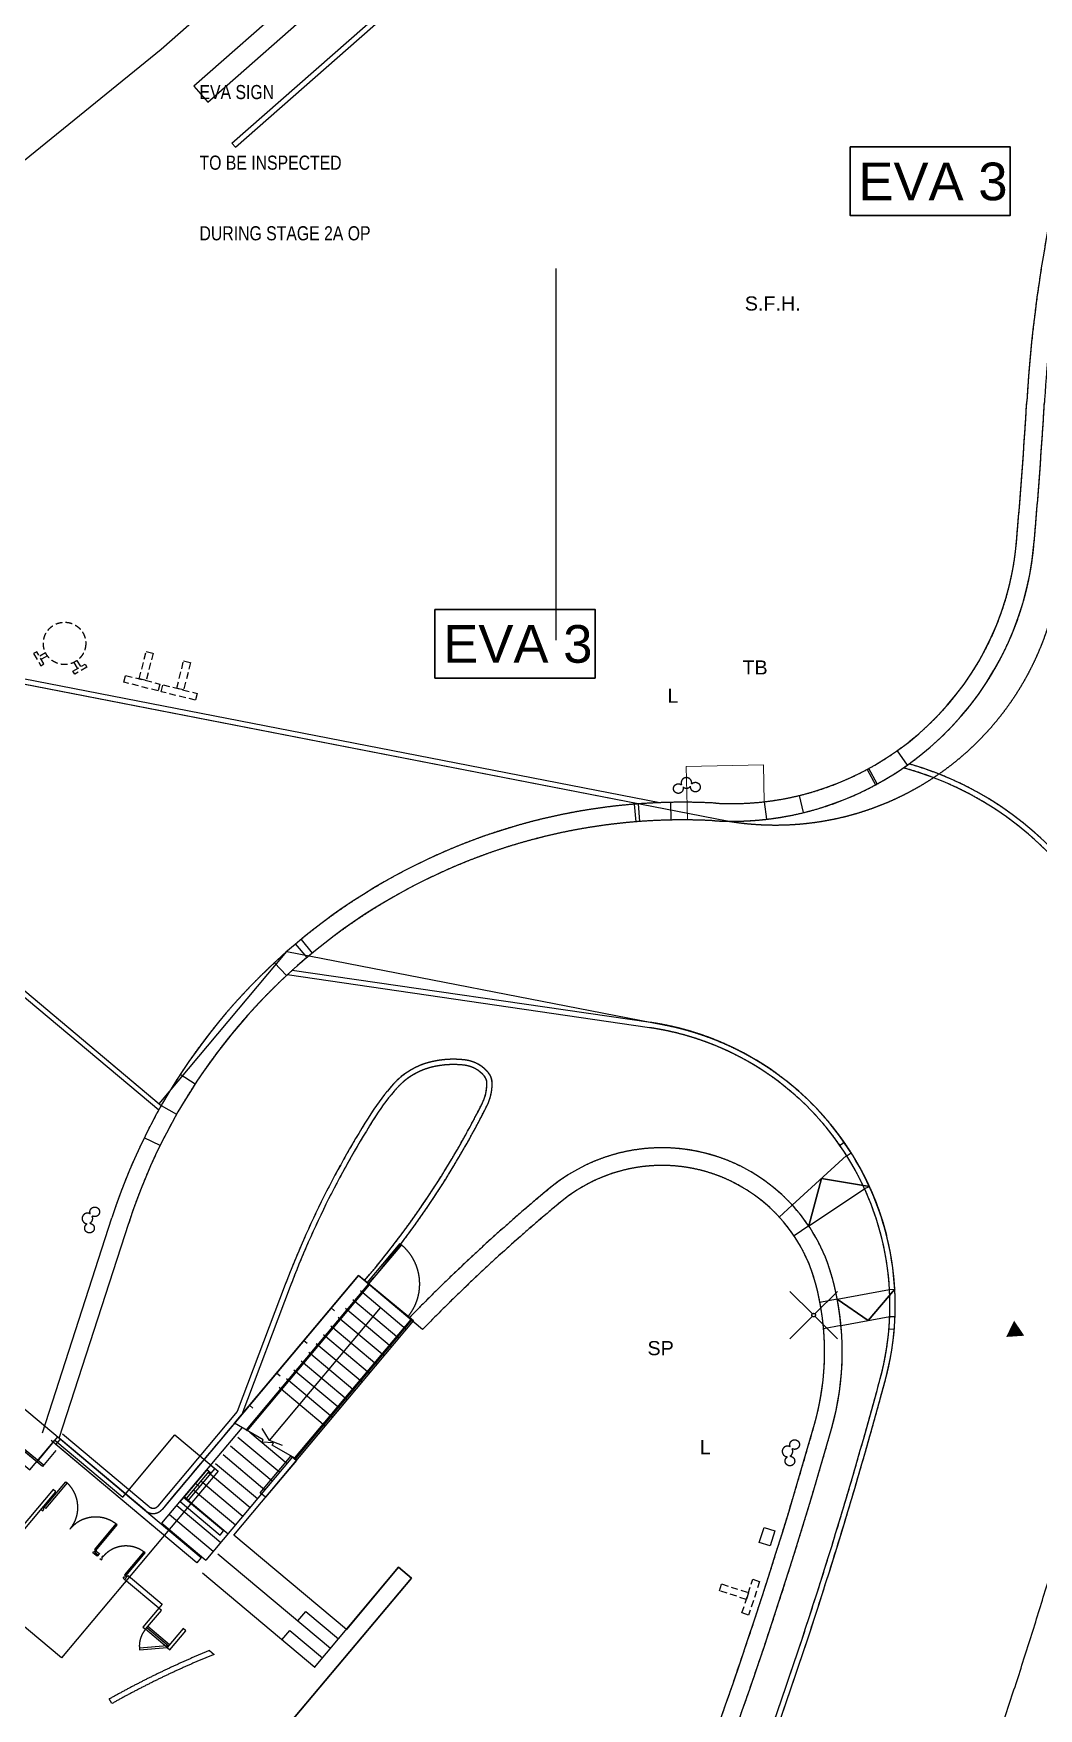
# Model space of a CAD drawing. Header units: millimetres. Extents: x 833576263 to 1668046980, y 817519639 to 1636103653.
# Drawn here: x 834247377 to 834275837, y 817924635 to 817972079 of the extents above; entities that cross this region are included whole.
import ezdxf

# ---------------------------------------------------------------- set-up
doc = ezdxf.new("R2010")
doc.units = ezdxf.units.MM
doc.header["$LTSCALE"] = 100
doc.header["$MEASUREMENT"] = 0
doc.linetypes.add('C160$0$Hidden', pattern=[9.524999999999999, 6.35, -3.175])
doc.linetypes.add('R_Text for GBP from DLN$0$ACAD_ISO10W100', pattern=[18, 12, -3, 0, -3])
doc.layers.get('Defpoints').update_dxf_attribs({"color": 170})
for name, color, linetype in [('C160$0$+C160', 6, 'C160$0$Hidden'), ('R_Text for GBP from DLN$0$base plan(mm)$0$DLN040__', 7, 'Continuous'), ('T-TITL', 7, 'Continuous'), ('X-REF', 7, 'Continuous')]:
    doc.layers.add(name, color=color, linetype=linetype)
for name, color, linetype, lineweight in [('R_site$0$000-Architecture boundary', 2, 'Continuous', 0), ('R_Text for GBP from DLN$0$000-Slope', 6, 'R_Text for GBP from DLN$0$ACAD_ISO10W100', 18), ('R_WKCD_PARK$0$000-PAV-Concrete-b', 1, 'Continuous', 25), ('R_WKCD_PARK$0$000-PAV-Reused tiles-b', 3, 'Continuous', 15)]:
    doc.layers.add(name, color=color, linetype=linetype, lineweight=lineweight)
doc.styles.add('R_Text for GBP from DLN$0$base plan(mm)$0$Standard', font='arial.ttf')
doc.styles.add('R_Text for GBP from DLN$0$base plan(mm)$0$SWIS721 LT', font='swiss.ttf')
doc.styles.add('R_Text for GBP from DLN$0$programme (M)$0$programme$0$SWIS721 LT', font='swiss.ttf')
doc.styles.add('R_Text for GBP from DLN$0$W8 sec wkcd', font='swissc.ttf', dxfattribs={"height": 3})
doc.dimstyles.new('R_Text for GBP from DLN$0$base plan(mm)$0$Standard', dxfattribs={"dimtxt": 0.35, "dimasz": 0.2, "dimexe": 0.2, "dimexo": 0.2, "dimgap": 0.09, "dimtad": 0, "dimtoh": 1, "dimdec": 4, "dimzin": 0, "dimdsep": 46, "dimtxsty": 'R_Text for GBP from DLN$0$base plan(mm)$0$Standard', "dimcen": 0.09, "dimadec": 0, "dimazin": 0, "dimtfac": 1, "dimtdec": 4, "dimtofl": 0, "dimtmove": 0, "dimatfit": 3, "dimfxl": 1, "dimtolj": 1, "dimtzin": 0, "dimarcsym": 0})

# ---------------------------------------------------------------- blocks, each defined once
blk = doc.blocks.new('R_site$0$architecture 2')
at = {"layer": 'R_site$0$000-Architecture boundary'}
blk.add_lwpolyline([(834236.3573576933, 817907.4750467812), (834253.6073576933, 817907.4750467803), (834253.6073576933, 817907.6691207929, 0.006153227685710856), (834254.7482175853, 817907.4094318039), (834255.0309609062, 817908.9539009199, -0.007948996837195604), (834253.6073576933, 817909.2848911794), (834253.6073576933, 817922.0186645635, -0.1763269980377158), (834254.2390375714, 817923.7541909605), (834258.0783126336, 817928.3296608331), (834257.7144406368, 817928.6349856908), (834256.2360292639, 817926.8730822358), (834253.0492938592, 817929.5470707358), (834258.1424008143, 817935.6168180682), (834256.5760686373, 817936.9004768177), (834251.0159644745, 817930.2741838736, -0.4142135270601847), (834250.558094058, 817930.2341254039), (834248.060779738, 817932.3296206836), (834247.4662006296, 817931.6210288133), (834235.2094895327, 817941.9056305576)], format="xyb", dxfattribs=at)
blk = doc.blocks.new('R_site')
at = {"layer": 'Defpoints'}
blk.add_lwpolyline([(834247117.0000001, 817968494.7), (834250992.9999999, 817971638.7), (834354590.9999999, 818062812.7), (834364181, 818069492.7000002)], dxfattribs=at)
at = {"xscale": 1000, "yscale": 1000, "zscale": 1000}
blk.add_blockref('R_site$0$architecture 2', (0, 0), dxfattribs=at)
blk = doc.blocks.new('R_WKCD_PARK')
for p, q in [((834271270.8175141, 817950821.4496232), (834271030.3666894, 817951260.8243235)), ((834269055.8677669, 817950495.7884024), (834269174.020212, 817950009.9489245)), ((834268071.4550937, 817950319.914331), (834268130.1399764, 817949823.3701909))]:
    blk.add_line(p, q)
at = {"layer": 'R_WKCD_PARK$0$000-PAV-Concrete-b'}
for p, q in [((834265109.5158234, 817950291.282464), (834242264.0907196, 817954738.6486591)), ((834264501.6234603, 817950256.8062676), (834242235.4279782, 817954591.412633)), ((834250921.1690202, 817941580.2278941), (834244651.291795, 817946841.2795539)), ((834244747.7099369, 817946956.18622), (834250996.0424558, 817941713.2127153)), ((834264824.2739972, 817943919.2575039), (834254559.8873794, 817945411.5430335)), ((834264845.8548316, 817944067.6969445), (834254702.8039931, 817945542.3420991)), ((834268865.5707238, 817938891.9445974), (834270403.9339066, 817940294.348417)), ((834247628.4255619, 817932446.9566314), (834249596.1729296, 817938535.3982146)), ((834258396.4754729, 817935372.9711534), (834256677.9268222, 817936815.0074862)), ((834270244.405724, 817935484.7823824), (834271624.4440968, 817935741.9839487)), ((834250654.5121934, 817930349.0320766), (834248200.612771, 817932408.0979351))]:
    blk.add_line(p, q, dxfattribs=at)
at = {"layer": 'R_WKCD_PARK$0$000-PAV-Concrete-b', "flags": 128}
for points in [[(834271046.5367543, 817939421.1438601), (834269692.4249965, 817939645.7221212), (834269328.8542954, 817938302.1409605), (834270910.1284766, 817939358.7516985)], [(834250558.0940579, 817930234.1254039), (834248104.1946356, 817932293.1912626), (834250071.941913, 817938381.6325674)], [(834254506.8151834, 817936642.6764454), (834253144.1610382, 817933043.8480525), (834250901.0574589, 817930370.6015979)], [(834254647.0960513, 817936589.5607404), (834253275.4288709, 817932966.9285343), (834251015.9644753, 817930274.1838735)], [(834271767.2710444, 817936514.5344846), (834271012.9876826, 817935628.0251267), (834270139.2510463, 817936228.2095244), (834271617.5158354, 817936505.9684228)]]:
    blk.add_lwpolyline(points, dxfattribs=at)
at = {"layer": 'R_WKCD_PARK$0$000-PAV-Concrete-b'}
for centre, radius, start, end in [((834314420.9393475, 817959352.5676687), 38982.83079241786, 137.0147461597436, 176.6118704508206), ((834138728.055241, 817969754.1048586), 137017.6848363833, 354.9322727799475, 356.6118776727365), ((834138728.0545182, 817969754.1048869), 137517.6855588075, 354.9322727799475, 356.6118776727365), ((834267141.798148, 817958366.3879685), 8600.000000760134, 266.8612629581101, 354.9322727799475), ((834267141.798148, 817958366.3879685), 8100.000000776686, 266.8612629581101, 354.9322727799475), ((834269619.9081008, 817942491.5177362), 9256.571643038169, 354.2148195709489, 74.00615176484514), ((834269619.9081008, 817942491.517736), 9106.571643178846, 354.2148195709489, 74.77093086730056), ((834265767.7391645, 817933308.8461566), 16995.18758066987, 86.86126295811015, 162.0894854469441), ((834265767.739164, 817933308.8461567), 16495.18758044717, 86.86126295811015, 162.0894854469441), ((834263680.4897653, 817936051.9671422), 7950.000000065303, 344.9055328000597, 81.7280200568101), ((834263680.4897649, 817936051.9671419), 8100.000000411556, 344.9055328000597, 81.7280200568101), ((834259114.5411991, 817940919.7052507), 2086.48368568366, 103.4164146142118, 138.0067308350393), ((834259114.5411997, 817940919.7052511), 1936.483685441202, 103.4164146142118, 138.0067308350393), ((834259269.004036, 817940272.1608859), 2752.195689867082, 83.21712383862568, 103.4164146142118), ((834259269.0040385, 817940272.1608868), 2602.195689446865, 83.21712383862568, 103.4164146142118), ((834259473.5381474, 817941991.8064497), 870.4292319528898, 39.22923078263833, 83.21712383862568), ((834259473.5381477, 817941991.8064483), 1020.429232308956, 39.22923078263833, 83.21712383862568), ((834262175.2091658, 817938164.5186325), 6204.582968565284, 138.0067308350393, 147.4514431885127), ((834258921.3336233, 817942345.7307278), 1295.33636908573, 333.3791543376756, 0.1907675246918684), ((834259911.0767112, 817942349.0260652), 305.5877953561176, 0.1907675246918684, 39.22923078263833), ((834258921.333623, 817942345.7307299), 1445.336369458719, 333.3791543376756, 0.1907675246918684), ((834259911.0767128, 817942349.0260653), 455.5877935498459, 0.1907675246918684, 39.22923078263833), ((834262175.2091706, 817938164.518628), 6054.582974613738, 138.0067308350393, 147.4514431885127), ((834279220.5812795, 817927285.0988824), 26426.01923293337, 147.4514431885127, 159.2614140767422), ((834279220.5812773, 817927285.0988817), 26276.01923093332, 147.4514431885127, 159.2614140767422), ((834238017.1461118, 817952823.2826141), 24678.32482330056, 327.9196040031954, 333.3791543376756), ((834238017.1463479, 817952823.282471), 24828.32454701095, 327.9027869477333, 333.3791543376756), ((834265176.2626703, 817935517.1844407), 4999.999999961906, 15.06745903388595, 129.6863045023439), ((834265176.2626703, 817935517.1844407), 4500.000000047948, 15.06745903388595, 129.6863045023439), ((834238009.3797014, 817952828.9969422), 24687.94027121674, 319.3929253375834, 327.91794024658), ((834238009.3653686, 817952829.0092496), 24837.95916274205, 319.3929157056961, 327.901132605372), ((834294365.9633952, 817900340.9121665), 50710.05096810226, 129.6863045023439, 135.7983466865316), ((834294365.9633961, 817900340.9121677), 50210.05096829806, 129.6863045023439, 135.7564309053144), ((834262279.4013788, 817934737.3160845), 7500.000000026982, 344.1764198997265, 15.06745903388595), ((834262279.4013788, 817934737.3160845), 8000.000000002978, 344.1764198997265, 15.06745903388595), ((834138726.3840383, 817969754.2247299), 137369.3598522002, 335.5216609457761, 344.9055328000597), ((834138726.3840437, 817969754.2247276), 137519.3598464796, 335.5216609457761, 344.9055328000597), ((834138726.3839916, 817969754.2247461), 135919.3599013898, 335.5216609457761, 344.1764198997265), ((834138726.3840078, 817969754.2247405), 136419.3598845535, 335.5216609457761, 344.1764198997265), ((834250767.0000293, 817930483.089875), 325.0000197083764, 230.0000034909974, 319.9999938694099), ((834250767.0000643, 817930483.0894849), 174.9997422979705, 229.9999116558012, 319.9999064240748)]:
    blk.add_arc(centre, radius, start, end, dxfattribs=at)
at = {"layer": 'R_WKCD_PARK$0$000-PAV-Reused tiles-b', "flags": 128}
blk.add_lwpolyline([(834265894.8337588, 817949803.5441014), (834265858.443521, 817951314.9529326), (834268046.2292511, 817951367.6283184), (834268071.4550937, 817950319.9143325)], dxfattribs=at)
blk = doc.blocks.new('C160')
at = {"layer": 'C160$0$+C160'}
for p, q in [((834252.996603613, 817968.9694003637, -0.0001162320750358563), (834297.3438534925, 818008.0021586278, -2.953367229248232e-05)), ((834274.1883549606, 817990.1876877507), (834251.9145451472, 817970.5850666959)), ((834252.3109408972, 817970.1346553187), (834274.9601815897, 817990.0676836685)), ((834251.9145451472, 817970.5850666959), (834252.3109408972, 817970.1346553187)), ((834252.996603613, 817968.9694003637, -0.0001162320750358563), (834253.0957025505, 817968.8567975191, -0.0001162320891649566)), ((834265.1095158234, 817950.291282464), (834242.2640907197, 817954.7386486591)), ((834264.5016234603, 817950.2568062677), (834242.2354279782, 817954.5914126328)), ((834250.9211690202, 817941.5802278941), (834244.6512917951, 817946.841279554)), ((834244.7477099368, 817946.9561862202), (834250.9960424558, 817941.7132127151)), ((834251.5380266338, 817941.6518968352), (834251.5380266338, 817941.6518968352)), ((834268.8655707237, 817938.8919445974), (834270.4039339066, 817940.2943484171)), ((834269.3288542954, 817938.3021409605), (834270.9101284768, 817939.3587516985)), ((834258.1273073922, 817935.5988304277), (834257.9742037479, 817935.7272991897)), ((834253.879848533, 817932.2446853971), (834253.0644177732, 817932.7154745653)), ((834247.6270760905, 817931.4860382327), (834246.8421288065, 817932.1446872092)), ((834247.6484422785, 817931.5333802366), (834247.1160668364, 817931.9800962743)), ((834248.0127904778, 817931.9456314), (834247.6271139935, 817931.4860064284)), ((834250.7742399184, 817929.7916611205), (834247.8724752307, 817932.2265645175)), ((834254.8451683243, 817931.6873577563), (834254.1396561542, 817932.0946853971)), ((834252.2841282525, 817931.3966370864), (834251.641329552, 817930.6305753711)), ((834252.2841282525, 817931.3966370863), (834251.641329552, 817930.6305753711)), ((834252.2841151645, 817931.3966214892), (834251.6413295519, 817930.6305753712)), ((834252.3415815848, 817931.3484280168), (834251.6987828839, 817930.5823663013)), ((834252.3415815848, 817931.3484280166), (834251.6987828839, 817930.5823663013)), ((834252.3415684969, 817931.3484124192), (834251.6987828838, 817930.5823663014)), ((834252.3990349164, 817931.300218947), (834251.7562362159, 817930.5341572316)), ((834252.3990349164, 817931.3002189469), (834251.7562362159, 817930.5341572316)), ((834252.3990218284, 817931.3002033493), (834251.7562362159, 817930.5341572316)), ((834252.0776282591, 817930.9171809308), (834251.962721595, 817931.0135990707)), ((834251.7562344543, 817930.53415871), (834251.6413277901, 817930.6305768493)), ((834255.3361271785, 817925.8006198464), (834257.7144406368, 817928.6349856908)), ((834257.7144406368, 817928.6349856908), (834258.0783126336, 817928.3296608331)), ((834258.0783126336, 817928.3296608331), (834254.23903771, 817923.7541911252))]:
    blk.add_line(p, q, dxfattribs=at)
at = {"layer": 'C160$0$+C160', "ltscale": 0.0003}
for p, q in [((834247.7169002368, 817954.5403123673), (834247.5434160709, 817954.4366668906)), ((834247.7681877989, 817954.4544660747), (834247.594703633, 817954.3508205981)), ((834248.5195620679, 817954.2651142842), (834248.6232075447, 817954.0916301183)), ((834248.6054083606, 817954.3164018461), (834248.7090538372, 817954.1429176802))]:
    blk.add_line(p, q, dxfattribs=at)
at = {"layer": 'C160$0$+C160', "flags": 128}
for points in [[(834194.5057766341, 817902.5689388482, 0.1371301355376545), (834201.254163669, 817900.7122273854, 0.05838300053238275), (834203.785833337, 817901.0193002325, -0.1224422936564869), (834210.2999245104, 817900.9780322913, 0.00762103194823824), (834215.0729621687, 817899.8364396996), (834217.5873242427, 817899.2754380185, 0.03869104341221816), (834244.5106639399, 817895.4214798986, 0.3116400440074453), (834269.3459316475, 817910.2870872943, 0.04096777883979923), (834277.2940085832, 817932.3801684825, 0.1443403783559359), (834277.1085945457, 817940.3526649928, -0.2680207997174732), (834278.8274445562, 817948.2701093901, 0.1627157758993849), (834282.4313895721, 817956.4520026095, 0.008292462503562383), (834282.7934872392, 817961.2250099547, -0.448218181929406), (834319.9004352508, 817990.5579660923, 0.4578686464131078), (834347.0164607629, 818012.7078155259, -0.201211876706244), (834361.7709191209, 818045.3755560714, -0.556126256492157), (834375.1385159488, 818042.0815947349), (834374.2990001675, 818054.1609998423), (834370.7518997096, 818059.5426914152, 0.269114428984827), (834341.0186648298, 818012.8704314718, -0.4578686463536737), (834320.9381258453, 817996.4675513764, 0.4482181720874481), (834276.8039747615, 817961.5796087089, -0.00829246530812224), (834276.4569308178, 817957.0050350393, -0.4371694524068553), (834267.0161071743, 817949.7673065179), (834242.235427978, 817954.5914126331, 0.2464618853792271), (834229.6820230687, 817950.8313058342, -0.3396885363204578), (834212.1440336049, 817948.727302262), (834209.5791838599, 817943.2380230798, -0.01713811243382823), (834213.7311592408, 817941.1217659933, -0.4717822284995428), (834216.0126760999, 817928.8288195856), (834215.3100394004, 817927.9914497744), (834219.906306164, 817924.1347242414), (834234.7547003595, 817941.8303513711), (834231.8805926242, 817944.2420144413), (834233.3641008984, 817945.990912086, -0.412648191200054), (834244.7477099362, 817946.9561862202), (834250.9341616818, 817941.7651368496), (834254.5551570094, 817946.0804710463), (834265.2282778269, 817944.0027125231, -0.4352189804526212), (834271.5010218524, 817933.9426359974, -0.04096777883980529), (834263.8852238625, 817912.773182724, -0.3116400440074453), (834244.8994088925, 817901.4088731011, -0.03869104341221816), (834218.8939103214, 817905.1314462852), (834216.3795482471, 817905.6924479663, -0.08055555071096852), (834170.302239164, 817924.1116585152), (834156.9027711668, 817932.1628548404, -0.4170009035278688), (834154.1714897978, 817943.3435353603, 0.05131809917660739), (834163.3824932566, 817962.5089422587, -0.1109390203543662), (834168.0872615281, 817969.9068670372), (834172.8795617952, 817974.6798776608, -0.1250487133179567), (834176.3122069252, 817976.712278222, -0.02819833224636395), (834169.041898613, 817979.3258829836), (834163.8531852652, 817974.1580548945, 0.1109390203574146), (834157.7369865122, 817964.5407526826, -0.05131809917541764), (834149.0580945634, 817946.4825143627, 0.170095146820808), (834147.0817431827, 817937.3707758122, -0.2649586570771981), (834143.9976452441, 817929.965831656, 0.09316747552843536), (834140.7813694354, 817926.3490898736), (834131.4260480554, 817910.7794663907), (834136.5690303096, 817907.6892020762), (834145.5054180471, 817922.5616139065, -0.4142112579499697), (834156.6202462872, 817925.3328159488)], [(834263.161629033, 817825.1480877958, 0.4142135623675886), (834274.5527493528, 817826.357375958), (834324.8478161321, 817888.5994534362, 0.456567444511651), (834322.3469312214, 817902.5832857164), (834285.976529457, 817924.2476750717, 0.4697463284508656), (834274.2263369708, 817920.0768613936, -0.01895766944659677), (834270.0740253127, 817909.9556063379, -0.1976184550224633), (834255.4944090504, 817896.2815107455, 0.2998416755867269), (834250.2789781778, 817889.0531089505), (834248.1791121444, 817839.5574191964, 0.3375012901941027), (834253.7915402397, 817831.5031725169, -0.0923677573879796), (834258.3359596977, 817829.0474975088)]]:
    blk.add_lwpolyline(points, format="xyb", close=True, dxfattribs=at)
at = {"layer": 'C160$0$+C160', "extrusion": (-0.6606963694979425, 0.7506532537278703, 0), "elevation": 62822.99223002943}
blk.add_lwpolyline([(-1166663.854770175, -0.0001162320891649574), (-1166722.932979267, -2.953368642093341e-05)], dxfattribs=at)
at = {"layer": 'C160$0$+C160'}
for points in [[(834247.6284255619, 817932.4469566314), (834249.5961729296, 817938.5353982146, -0.3405651694172945), (834266.6982916896, 817950.2785389322, 0.4043866838807493), (834275.2101350792, 817957.6508887185, 0.007328788789044431), (834275.5062470009, 817961.6564374912, -0.1745149889699548), (834285.9038593299, 817985.9314548511, 0.02386818374382966), (834296.377464785, 817998.3030800901)], [(834248.1041946358, 817932.2931912626), (834250.071941913, 817938.3816325674, -0.3405651694129735), (834266.6709147478, 817949.7792889917, 0.4043866838822153), (834275.7081805688, 817957.6067220982, 0.007328788596013299), (834276.0053730457, 817961.6268876903, -0.1745149889701133), (834286.2696239427, 817985.5905498092, 0.02386818374370042), (834296.7740558801, 817997.998587884)], [(834272.1704095856, 817951.3897794068, -0.3629394773361591), (834278.829334299, 817941.5584648523)], [(834272.012010559, 817951.2782971758, -0.3667206228965934), (834278.680098277, 817941.5735846977, 0.03865735805194052)], [(834264.824273997, 817943.9192575038, -0.4495357645474775), (834271.3561971841, 817933.9816976858)], [(834264.8458548317, 817944.0676969445, -0.4495357645273911), (834271.5010218524, 817933.9426359974, 6.501041709489865)], [(834220.8484871467, 817926.3465781983), (834221.0573931213, 817926.5955426431), (834221.2105590036, 817926.46693387), (834234.9823260927, 817942.879487682), (834234.8291176431, 817943.008044819), (834235.0380236147, 817943.2570092623), (834250.558094058, 817930.2341254039, 0.4142135615605079), (834251.0159644745, 817930.2741838736, -1.340208180360775e-05), (834253.0645150115, 817932.7154184252, 0.3640005916453452)], [(834256.7522402479, 817936.7604072915, 0.03721456618512257), (834258.9271820429, 817939.7164098581, 0.02382628406625039), (834260.0793530263, 817941.7653107324, 0.1175243631747512), (834260.2166628127, 817942.3500435094, 0.1720042326212323), (834260.1477917192, 817942.542287302, 0.1943254778712673), (834259.5763421183, 817942.8561434159, 0.08836494372154723), (834258.6652256273, 817942.803341251, 0.152085319139186), (834257.6753011072, 817942.2152966297, 0.04123365927513294), (834257.071584562, 817941.4219702164, 0.05157639816294933), (834254.6470960514, 817936.5895607404), (834253.2754288709, 817932.9669285343), (834251.0159644752, 817930.2741838736, -0.4142135270577914), (834250.558094058, 817930.2341254039), (834248.1041946358, 817932.2931912626)], [(834256.8661160533, 817936.6627737884, 0.03714117397912264), (834259.0504062383, 817939.630569399, 0.023899704986279), (834260.2134517159, 817941.6980980756, 0.1175243631896598), (834260.3666619813, 817942.3505429301, 0.1720042325954226), (834260.2639850087, 817942.6371509905, 0.1943254778672234), (834259.5940581998, 817943.0050935426, 0.08836494372350376), (834258.6304216486, 817942.94924767, 0.1520853191405026), (834257.5638175886, 817942.3156531203, 0.04123365927382509), (834256.9451441952, 817941.5026723463, 0.05157639816247091), (834254.5068151834, 817936.6426764454), (834253.1441610382, 817933.0438480525), (834250.9010574588, 817930.3706015979, -0.414213526977601), (834250.6545121934, 817930.3490320765), (834248.2006127711, 817932.4080979353)], [(834236.3573576931, 817907.4750467807), (834253.6073576933, 817907.4750467802), (834253.6073576933, 817907.6691207929, 0.006153227685710856), (834254.7482175847, 817907.4094318039), (834255.0309609062, 817908.9539009198, -0.007948996837195604), (834253.6073576933, 817909.2848911793), (834253.6073576933, 817922.0186645635, -0.1763269980377158), (834254.2390375714, 817923.7541909605), (834258.0783126336, 817928.3296608331), (834257.7144406368, 817928.6349856908), (834256.2360292639, 817926.8730822358), (834253.0492938592, 817929.5470707358), (834258.1424008143, 817935.6168180682), (834256.576068637, 817936.9004768177), (834251.0159644745, 817930.2741838736, -0.4142135270601847), (834250.558094058, 817930.2341254039), (834248.0607797375, 817932.3296206836), (834247.4662006296, 817931.6210288127), (834235.2094895327, 817941.9056305576)], [(834258.0124110656, 817935.69524008, -0.02667514225381358), (834261.9833433771, 817939.3649456582, -0.02667514225381358)], [(834258.396475473, 817935.3729711535, -0.02649211767569581), (834262.3026353065, 817938.980169537, -0.02649211767569581)], [(834250.5499107478, 817926.8795667, 0.2034222945469556), (834250.3760906172, 817926.344498457)], [(834249.5969462678, 817924.7747194966), (834249.5219039613, 817924.9046107926, -0.03072998445034365), (834252.3572144791, 817926.2768439108), (834252.4884318977, 817926.168406952, 0.03150021314538435), (834249.5969462662, 817924.7747194994)]]:
    blk.add_lwpolyline(points, format="xyb", dxfattribs=at)
at = {"layer": 'C160$0$+C160', "ltscale": 0.0003}
for points in [[(834247.585788684, 817954.1707635968), (834247.6716349764, 817954.222051159), (834247.4664847278, 817954.5654363297), (834247.3806384353, 817954.5141487676)], [(834248.5457256673, 817953.9288524826), (834248.4944381054, 817954.0146987751), (834248.8378232764, 817954.2198490234), (834248.8891108382, 817954.1340027307)], [(834250.5659934814, 817953.7512361663), (834250.3720569242, 817953.8001095918), (834250.5675506264, 817954.5758558213), (834250.7614871835, 817954.5269823959)], [(834251.6269693988, 817953.4838625046), (834251.4330328415, 817953.53273593), (834251.6285265437, 817954.3084821595), (834251.8224631009, 817954.2596087342)], [(834250.9049931704, 817953.4595527578), (834249.9353103838, 817953.7039198859), (834249.9841838096, 817953.8978564428), (834250.9538665961, 817953.6534893153)], [(834251.9659690878, 817953.192179096), (834250.9962863012, 817953.4365462242), (834251.045159727, 817953.6304827811), (834252.0148425135, 817953.3861156536)], [(834267.6245939867, 817927.9151353741), (834267.5627074593, 817927.724951101), (834266.801970367, 817927.9724972107), (834266.8638568942, 817928.1626814835)], [(834267.9385513148, 817928.2336173926), (834267.6291186773, 817927.2826960274), (834267.4389344046, 817927.344582555), (834267.7483670415, 817928.2955039201)]]:
    blk.add_lwpolyline(points, close=True, dxfattribs=at)
at = {"layer": 'C160$0$+C160'}
for points in [[(834271.8301393735, 817951.7611282036), (834272.1195431529, 817951.3533961193)], [(834270.9805014465, 817951.2337617343), (834271.2174584403, 817950.7934761642)], [(834264.439173629, 817949.750443614), (834264.3989023218, 817950.2488191968)], [(834264.5016234599, 817950.2568062678), (834264.5388727017, 817949.7581957043)], [(834265.4379674108, 817949.8007370098), (834265.4279714117, 817950.3006370799)], [(834255.1222595244, 817945.9090436375), (834254.7995751176, 817946.2909791993)], [(834254.9531061699, 817946.4191518015), (834255.2712736792, 817946.0334453896)], [(834254.2007482989, 817945.7603971934), (834254.5410502466, 817945.3940714033)], [(834264.8242739972, 817943.9192575038), (834254.5598873794, 817945.4115430334)], [(834264.8458548317, 817944.0676969445), (834254.702803993, 817945.5423420991)], [(834251.9512605554, 817942.3197358006), (834251.5324572367, 817942.592872726)], [(834247.9804306958, 817932.2338643416), (834249.9032022486, 817930.6204674408), (834251.3816137511, 817932.382369661), (834252.6072941279, 817931.3539017099), (834248.1720596255, 817926.0681950476), (834245.6441036917, 817928.1894019403), (834235.9058714039, 817916.5838286259), (834223.0286643152, 817927.3890883452), (834235.0166532373, 817941.6758172094), (834247.2733643305, 817931.3912154605), (834247.9804306958, 817932.2338643416)], [(834250.9960424558, 817941.7132127152), (834251.4306271473, 817941.4659554691)], [(834250.9626860399, 817940.5821958185), (834250.5139171778, 817940.8026646561)], [(834270.1937613918, 817940.5754826687), (834270.3333901657, 817940.6724558894)], [(834270.3870195815, 817940.2836757596), (834270.5307913431, 817940.3743933466)], [(834269.3288542954, 817938.3021409605), (834269.6924249965, 817939.6457221211), (834271.0465367542, 817939.4211438601)], [(834270.8919407062, 817939.3504327437), (834271.0465367542, 817939.4211438601)], [(834268.8655707232, 817938.8919445979), (834268.496639918, 817938.5544685826)], [(834269.3288542958, 817938.30214096), (834268.9135951331, 817938.0236453086)], [(834253.0644231597, 817932.7154714556), (834256.576068637, 817936.9004768177), (834256.6718228324, 817936.820126746)], [(834258.396475473, 817935.3729711535), (834256.6779268222, 817936.8150074863)], [(834257.7255650177, 817935.12005251), (834256.4232755034, 817936.2128031608)], [(834257.9344709904, 817935.369016954), (834256.6321954371, 817936.4617558904)], [(834269.433603547, 817935.8140338954), (834268.797207444, 817936.4504299985)], [(834269.5043142252, 817935.8140338954), (834270.1407103282, 817936.4504299985)], [(834270.1392510462, 817936.2282095249), (834269.6480104426, 817936.1350286828)], [(834270.1392510463, 817936.2282095244), (834271.0129876826, 817935.6280251266), (834271.7672710443, 817936.5145344846)], [(834270.1392510463, 817936.2282095244), (834271.6175158354, 817936.5059684227)], [(834271.5975484741, 817936.5048262811), (834271.7672710443, 817936.5145344847)], [(834254.0570555095, 817932.226059116), (834257.2067282235, 817935.9796656414)], [(834258.0890050553, 817935.6309696655), (834258.0583632773, 817935.6566811696), (834254.7660396879, 817931.7330426957), (834254.8012150974, 817931.7127341632), (834258.0890050554, 817935.6309696656)], [(834255.8047235043, 817935.9812234872), (834255.9003720612, 817935.9009617032)], [(834257.3077530715, 817934.6221236223), (834256.0056582672, 817935.714710892)], [(834257.5166590447, 817934.8710880664), (834256.2145642404, 817935.9636753359)], [(834269.433603547, 817935.7433232174), (834268.797207444, 817935.1069271143)], [(834269.5043142252, 817935.7433232174), (834270.1407103282, 817935.1069271143)], [(834270.244405724, 817935.4847823824), (834271.6244440968, 817935.7419839486)], [(834271.6044593059, 817935.7427637804), (834271.7743300275, 817935.736135209)], [(834254.8451843516, 817931.6873485032), (834258.1424008143, 817935.6168180682)], [(834256.8899411248, 817934.1241947339), (834255.5878463208, 817935.2167820041)], [(834257.0988470984, 817934.3731591783), (834255.7967522935, 817935.465746448)], [(834270.2444057241, 817935.4847823817), (834269.7508460885, 817935.3911616547)], [(834271.5830976107, 817935.3934162776), (834271.7525103892, 817935.3792985415)], [(834255.0333608062, 817935.0619848956), (834255.129009363, 817934.981723112)], [(834256.4721291789, 817933.6262658458), (834255.1700343743, 817934.7188531162)], [(834256.6810351522, 817933.87523029), (834255.3789403475, 817934.9678175602)], [(834256.0543172327, 817933.1283369578), (834254.7522224274, 817934.2209242283)], [(834256.2632232055, 817933.3773014019), (834254.960933693, 817934.4700520522)], [(834254.2619981078, 817934.1427463044), (834254.3576466646, 817934.0624845212)], [(834255.8454112596, 817932.8793725142), (834254.5431217476, 817933.9721231641)], [(834255.6365052866, 817932.6304080699), (834254.3344104815, 817933.7229953406)], [(834253.490635409, 817933.2235077132), (834253.5862839659, 817933.1432459296)], [(834251.0146420214, 817929.8836698383), (834253.2842625686, 817932.5885471142)], [(834253.1610570181, 817932.3251874959), (834254.3485229879, 817931.3287852381)], [(834253.5039995665, 817932.4616818989), (834254.5574289606, 817931.577749682)], [(834254.4246706292, 817932.0807693152), (834254.0570555112, 817932.2260591144), (834253.850137297, 817932.5628600217)], [(834252.9521510445, 817932.076223052), (834254.1396170146, 817931.0798207942)], [(834254.1396561542, 817932.0946853971), (834254.177156154, 817932.1596373025), (834253.8423485331, 817932.1797334919), (834253.879848533, 817932.2446853971)], [(834254.7107630984, 817931.7604888714), (834252.2594830317, 817928.8391242053)], [(834252.3990349164, 817931.300218947), (834252.2841151645, 817931.3966214892), (834252.3966105345, 817931.530686223), (834252.5115172005, 817931.4342680811), (834252.3990349163, 817931.3002189471)], [(834252.3990349178, 817931.3002189458), (834252.2841282513, 817931.3966370875)], [(834252.5343390985, 817931.5782941642), (834253.7218050683, 817930.5818919063)], [(834252.7432450717, 817931.8272586081), (834253.9307110414, 817930.8308563503)], [(834252.1165271522, 817931.0803652763), (834253.3039931218, 817930.0839630184)], [(834252.3254331254, 817931.3293297202), (834253.5128990946, 817930.3329274624)], [(834251.6987152058, 817930.5824363885), (834252.886181175, 817929.5860341305)], [(834251.9076211787, 817930.8314008324), (834253.0950871486, 817929.8349985745)], [(834247.5909551405, 817930.2762105674), (834247.6369178072, 817930.237643311), (834247.6690571876, 817930.2759455333), (834247.6499060765, 817930.2920152235), (834247.682045457, 817930.330317446), (834247.6552339015, 817930.352815012)], [(834251.2235442392, 817930.1326374331), (834252.468369229, 817929.0881052427)], [(834251.4324464578, 817930.3816050278), (834252.6772752022, 817929.3370696866)], [(834251.0146420214, 817929.8836698383), (834252.2594632559, 817928.8391407988)], [(834256.2360292639, 817926.8730822358), (834253.0492938592, 817929.5470707358)], [(834249.1000626932, 817929.0099189767), (834249.0541000263, 817929.0484862333), (834249.0862394068, 817929.0867884554), (834249.1053905179, 817929.0707187651), (834249.1375298984, 817929.1090209873), (834249.1643414539, 817929.086523421)], [(834249.2409459935, 817929.0222447775), (834249.176667227, 817928.9456403406), (834249.1000625867, 817929.0099188673), (834249.1643413559, 817929.0865233043), (834249.2409459935, 817929.0222447775)], [(834249.1322019714, 817929.048221086), (834249.2088066032, 817928.9839425457)], [(834255.7860781455, 817926.3368509508), (834252.5993425326, 817929.0108396255)], [(834249.2532714633, 817928.8813613513), (834249.2992341298, 817928.8427940947), (834249.3313735104, 817928.8810963167), (834249.3122223994, 817928.8971660071), (834249.3443617799, 817928.9354682292), (834249.3175502246, 817928.9579657955)], [(834249.95803235, 817928.2899967493), (834249.9120696835, 817928.3285640059), (834249.9442090641, 817928.3668662282), (834249.9633601751, 817928.3507965378), (834249.9954995557, 817928.3890987599), (834250.0223111111, 817928.3666011934)], [(834255.3457157623, 817925.7925740692), (834252.1589802535, 817928.4665626569)], [(834250.9232576297, 817927.480076568), (834250.4733062995, 817926.9438454609), (834250.5499107472, 817926.8795666974), (834250.9998620744, 817927.4157978063), (834250.9232576303, 817927.4800765688)], [(834254.859152, 817927.114634643), (834255.0841276648, 817927.3827502014), (834256.0110538588, 817926.6049667774)], [(834251.1627462979, 817926.3653366116), (834250.5499107471, 817926.8795666974)], [(834251.1948856785, 817926.403638834), (834250.5820501276, 817926.9178689192)], [(834251.2270250589, 817926.4419410563), (834250.6141895081, 817926.956171141)], [(834251.6126976284, 817926.901567719), (834251.1627462981, 817926.3653366119), (834251.2393507455, 817926.3010578481), (834251.6893020734, 817926.8372889573), (834251.6126976289, 817926.9015677198)], [(834254.4092006745, 817926.5784035348), (834254.6341763374, 817926.8465190914), (834255.5611025332, 817926.0687356662)]]:
    blk.add_lwpolyline(points, dxfattribs=at)
for points in [[(834256.863319977, 817936.6594415542), (834256.8250177588, 817936.6915809386), (834257.7569914039, 817937.8022639776), (834257.7952936228, 817937.770124593)], [(834253.4295797423, 817932.5046482043), (834256.8941626268, 817936.6335614985), (834256.863520849, 817936.6592730024), (834253.3944043327, 817932.5249567366)], [(834248.1390931478, 817932.2639253773), (834252.1284843462, 817928.9164286569), (834251.999926824, 817928.7632197683), (834248.0105356252, 817932.1107164876)], [(834253.7959789145, 817930.7480989192), (834254.6693073031, 817931.788891164), (834254.8225161916, 817931.660333642), (834253.9491878031, 817930.6195413972)], [(834247.7203476791, 817930.2981780655), (834247.682045457, 817930.330317446), (834248.2926936848, 817931.0580596675), (834248.3309959067, 817931.0259202872)], [(834247.9321625488, 817930.8384181114), (834243.014837333, 817924.9781781224), (834243.0914417746, 817924.9138993634), (834248.0087669926, 817930.7741393504)], [(834252.7552023332, 817929.6633032485), (834251.6252837812, 817930.6114174883), (834251.5288666611, 817930.4965099646), (834252.6587841917, 817929.5483965818)], [(834249.0992276763, 817929.1411603679), (834249.1375298984, 817929.1090209873), (834249.7481781287, 817929.8367632072), (834249.7098759072, 817929.8689025878)], [(834268.3707348272, 817929.6679560025), (834268.2339559083, 817929.2392468619), (834267.929096075, 817929.3365118708), (834268.0658749939, 817929.7652210116)], [(834249.9571973336, 817928.4212381404), (834249.9954995557, 817928.3890987599), (834250.541869025, 817929.0402365356), (834250.5035668028, 817929.0723759162)], [(834250.0544503931, 817928.404903299), (834251.0196664116, 817927.5949908997), (834250.9232483687, 817927.48008435), (834249.9580323502, 817928.2899967493)], [(834250.3802602354, 817926.2968779613), (834251.1627462975, 817926.3653366114), (834251.158388511, 817926.415146346), (834250.3759024484, 817926.3466876964)]]:
    blk.add_lwpolyline(points, close=True, dxfattribs=at)
at = {"layer": 'C160$0$+C160', "ltscale": 0.0003}
blk.add_circle((834248.255830194, 817954.8040442412), 0.5999999999999936, dxfattribs=at)
at = {"layer": 'C160$0$+C160'}
blk.add_circle((834269.4689588861, 817935.7786785563), 0.05000000004656613, dxfattribs=at)
for centre, radius, start, end in [((834265.8664849949, 817950.8523037329), 0.1500000000226732, 349.9528802130496, 200.193732659125), ((834265.8664849949, 817950.8523037329), 0.1500000000226732, 229.9528803185908, 320.1937327126328), ((834265.1762626703, 817935.5171844407), 5, 15.0674586287283, 129.6863063085661), ((834265.1762626703, 817935.5171844407), 4.5, 15.0674586287283, 129.6863063085661), ((834248.9031346095, 817938.5156110759), 0.1500000000226755, 56.95782248780168, 267.1986749305483), ((834248.9031346095, 817938.5156110759), 0.1500000000226755, 296.9578225896706, 27.19867498381928), ((834256.863319977, 817936.6594415542), 1.449893682006248, 319.9999947295967, 50.00000413240313), ((834262.2794013787, 817934.7373160844), 7.5, 344.1764188437223, 15.0674586287283), ((834262.2794013787, 817934.7373160844), 8, 344.1764188437223, 15.0674586287283), ((834138.7263840383, 817969.7542247298), 137.3693598521589, 335.5216581151604, 344.9055320437772), ((834138.7263840437, 817969.7542247276), 137.5193598465462, 335.5216581151604, 344.9055320437772), ((834138.7263839917, 817969.7542247461), 135.9193599015055, 335.5216581151604, 344.1764188437223), ((834138.7263840078, 817969.7542247406), 136.4193598845209, 335.5216581151604, 344.1764188437223), ((834268.7291802722, 817931.9169099224), 0.1500000000226754, 58.80077606939356, 269.0416285108498), ((834268.7291802722, 817931.9169099224), 0.1500000000226754, 298.8007761730773, 29.04162856779966), ((834247.682045457, 817930.330317446), 0.95, 319.9999947295967, 46.9830473861075), ((834249.1375298984, 817929.1090209873), 0.9500000000000002, 53.01695993556045, 140.0000041324031), ((834249.9954995557, 817928.3890987599), 0.8499999999999999, 49.99999902021514, 139.9999990202151)]:
    blk.add_arc(centre, radius, start, end, dxfattribs=at)
for points in [[(834265.7683631189, 817950.7252483339), (834265.7821373757, 817950.6720523657), (834265.7625569478, 817950.6135334317), (834265.714960126, 817950.5801010086), (834265.6536211034, 817950.5370159427), (834265.5689623782, 817950.5518147954), (834265.5258773128, 817950.6131538185), (834265.4827832258, 817950.6745056845), (834265.4975910999, 817950.7591515661), (834265.5589301226, 817950.8022366321), (834265.606681062, 817950.8357773091), (834265.6685794475, 817950.8342404701), (834265.7139804962, 817950.8029717407)], [(834266.0255791363, 817950.8308553952), (834266.0647610686, 817950.8693822355), (834266.1252301658, 817950.8816845542), (834266.1779819042, 817950.8571807094), (834266.245964177, 817950.82560209), (834266.2754773569, 817950.7448860573), (834266.2438987378, 817950.6769037843), (834266.2123135065, 817950.6089072776), (834266.1316040857, 817950.5794083315), (834266.063621813, 817950.6109869509), (834266.0106992647, 817950.6355701393), (834265.9810810138, 817950.689944133), (834265.985460003, 817950.7448969588)], [(834248.9850290321, 817938.6536845367), (834248.9648700797, 817938.7048035925), (834248.9771676781, 817938.76527365), (834249.0203319696, 817938.8042611897), (834249.0759586984, 817938.8545052506), (834249.161790293, 817938.850141413), (834249.2120343543, 817938.7945146846), (834249.2622889351, 817938.7388763087), (834249.2579145778, 817938.653056361), (834249.202287849, 817938.6028123001), (834249.1589837916, 817938.563698519), (834249.0973600132, 817938.5576750715), (834249.0484844781, 817938.5831735162)], [(834248.9817625225, 817938.3756516952), (834249.0361123994, 817938.3675503329), (834249.0823322063, 817938.3266652714), (834249.0945142602, 817938.2697901282), (834249.1102135293, 817938.1964939378), (834249.0635185379, 817938.1243435146), (834248.9902223471, 817938.108644246), (834248.9169108097, 817938.0929416899), (834248.8447757339, 817938.1396399685), (834248.8290764645, 817938.2129361591), (834248.816854965, 817938.2699954632), (834248.8424503957, 817938.3263749446), (834248.8889704646, 817938.3559531772)], [(834268.8065918824, 817932.0575456918), (834268.7847993656, 817932.1079899922), (834268.7951458821, 817932.1688242619), (834268.8370340044, 817932.2091798009), (834268.891016107, 817932.2611868312), (834268.9769436449, 817932.2595856003), (834269.0289506757, 817932.2056034979), (834269.080968595, 817932.1516100925), (834269.0793564752, 817932.065693857), (834269.0253743725, 817932.0136868268), (834268.9833506165, 817931.9732006169), (834268.9219524285, 817931.9651984607), (834268.8722821437, 817931.9891118756)], [(834268.8122686158, 817931.7795516169), (834268.8668509196, 817931.7732023406), (834268.9143616845, 817931.7338248595), (834268.9283665451, 817931.6773709117), (834268.9464149035, 817931.6046175244), (834268.902064428, 817931.5310027086), (834268.8293110405, 817931.5129543508), (834268.7565424199, 817931.4949022135), (834268.6829428378, 817931.5392564681), (834268.6648944792, 817931.6120098555), (834268.6508442708, 817931.6686466003), (834268.6746132941, 817931.7258200691), (834268.7201580618, 817931.7568790901)]]:
    blk.add_open_spline(points, degree=3, knots=[0, 0, 0, 0, 1, 1, 1, 2, 2, 2, 3, 3, 3, 4, 4, 4, 4], dxfattribs=at)
blk = doc.blocks.new('R_Text for GBP from DLN')
at = {"color": 4, "lineweight": 30}
for points in [[(834270502.212409, 817968867.8126444), (834275038.2124089, 817968867.8126444), (834275038.2124089, 817966923.8126442), (834270502.212409, 817966923.8126442)], [(834258746.2092172, 817955767.4002504), (834263282.2092171, 817955767.4002504), (834263282.2092171, 817953823.4002503), (834258746.2092172, 817953823.4002503)]]:
    blk.add_lwpolyline(points, close=True, dxfattribs=at)
at = {"color": 4, "lineweight": 30, "style": 'R_Text for GBP from DLN$0$programme (M)$0$programme$0$SWIS721 LT'}
for p in [(834270735.5891911, 817967355.8126442), (834258979.5859993, 817954255.4002503)]:
    blk.add_text('EVA 3', height=1066.977373207919, dxfattribs=at).set_placement(p)
at = {"layer": 'R_Text for GBP from DLN$0$000-Slope', "style": 'R_Text for GBP from DLN$0$W8 sec wkcd'}
blk.add_text('▲', height=400, rotation=3.934834792604128, dxfattribs=at).set_placement((834274906.0425874, 817935151.862117))
at = {"layer": 'R_Text for GBP from DLN$0$base plan(mm)$0$DLN040__', "style": 'R_Text for GBP from DLN$0$base plan(mm)$0$SWIS721 LT', "width": 0.8}
for s, p in [('EVA SIGN', (834252077.8479743, 817970220.3280666)), ('TO BE INSPECTED', (834252077.8479743, 817968220.3280666)), ('DURING STAGE 2A OP', (834252077.8479743, 817966220.3280666))]:
    blk.add_text(s, height=400, dxfattribs=at).set_placement(p)
at = {"layer": 'R_Text for GBP from DLN$0$base plan(mm)$0$DLN040__', "style": 'R_Text for GBP from DLN$0$base plan(mm)$0$SWIS721 LT'}
for s, p in [('S.F.H.', (834267519.659259, 817964232.7355623, 7427.857325211153)), ('TB', (834267452.7827034, 817953923.4467767)), ('L', (834265329.2744685, 817953120.7450535)), ('SP', (834264764.2324169, 817934643.0500879)), ('L', (834266245.0862584, 817931836.3138701))]:
    blk.add_text(s, height=400, dxfattribs=at).set_placement(p)
at = {"layer": 'R_Text for GBP from DLN$0$base plan(mm)$0$DLN040__', "color": 1}
blk.add_leader([(834262179.8519555, 817954893.7257457), (834262179.8519555, 817965419.9060112)], dimstyle='R_Text for GBP from DLN$0$base plan(mm)$0$Standard', override={"dimasz": 0.75}, dxfattribs=at)

msp = doc.modelspace()

# ---------------------------------------------------------------- block references
at = {"layer": 'X-REF'}
msp.add_blockref('R_site', (0, 0), dxfattribs=at)

# ---------------------------------------------------------------- next in the draw order: block references
msp.add_blockref('R_WKCD_PARK', (0, 0), dxfattribs=at)

# ---------------------------------------------------------------- next in the draw order: block references
at = {"layer": 'X-REF', "xscale": 1000, "yscale": 1000, "zscale": 1000}
msp.add_blockref('C160', (0, 0), dxfattribs=at)

# ---------------------------------------------------------------- next in the draw order: block references
at = {"layer": 'T-TITL'}
msp.add_blockref('R_Text for GBP from DLN', (0, 0), dxfattribs=at)
at = {"layer": 'X-REF'}
msp.add_blockref('R_Text for GBP from DLN', (0, 0), dxfattribs=at)

doc.saveas('drawing.dxf')
